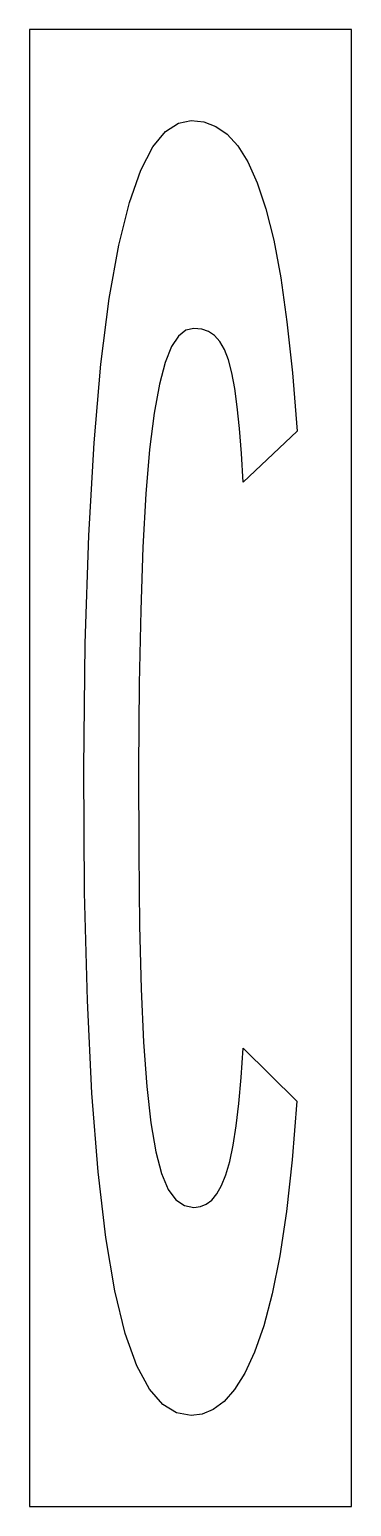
# Model space of a CAD drawing. Extents: x 0 to 24, y 0 to 110.
import ezdxf

# ---------------------------------------------------------------- set-up
doc = ezdxf.new("R2010")
doc.units = 0
doc.layers.add('CUT', color=7, linetype='Continuous')
doc.layers.add('OUTSIDE', color=1, linetype='Continuous')

msp = doc.modelspace()

# ---------------------------------------------------------------- linework, layer by layer
at = {"layer": 'CUT'}
msp.add_lwpolyline([(15.9182, 76.2832), (15.7892, 78.4144), (15.6503, 80.2768), (15.4817, 81.8896), (15.2932, 83.272), (15.075, 84.4432), (14.827, 85.4032), (14.5294, 86.1712), (14.1922, 86.776), (13.7954, 87.2176), (13.349, 87.5152), (12.8332, 87.6784), (12.2579, 87.7264), (11.6528, 87.6016), (11.0973, 87.1696), (10.5815, 86.392), (10.1054, 85.2112), (9.6789, 83.5792), (9.292, 81.4384), (8.9547, 78.7312), (8.677, 75.4192), (8.4588, 71.4448), (8.2901, 66.7504), (8.181, 61.288), (8.1314, 55), (8.1414, 48.712), (8.2108, 43.2496), (8.3298, 38.5552), (8.5084, 34.5808), (8.7464, 31.2688), (9.044, 28.5616), (9.411, 26.4208), (9.8475, 24.7888), (10.3435, 23.608), (10.9089, 22.8304), (11.5437, 22.408), (12.2579, 22.2736), (12.734, 22.3312), (13.1705, 22.504), (13.5871, 22.8112), (13.964, 23.272), (14.3211, 23.896), (14.6386, 24.7024), (14.9262, 25.7008), (15.1841, 26.9104), (15.4123, 28.3408), (15.6107, 30.0112), (15.7793, 31.9408), (15.9182, 34.1296), (19.9157, 30.184), (19.5784, 25.8064), (19.1618, 21.976), (18.6559, 18.664), (18.0905, 15.832), (17.4557, 13.4512), (16.7712, 11.4928), (16.0471, 9.9184), (15.2833, 8.7088), (14.4997, 7.816), (13.6962, 7.2208), (12.8729, 6.8848), (12.0595, 6.7792), (10.9684, 6.9712), (9.9268, 7.6048), (8.9349, 8.7472), (8.0025, 10.4848), (7.1395, 12.8944), (6.3658, 16.0528), (5.6813, 20.0272), (5.106, 24.9136), (4.6497, 30.7696), (4.3125, 37.6912), (4.1042, 45.736), (4.0546, 55), (4.1538, 64.264), (4.4117, 72.3088), (4.8084, 79.2304), (5.3143, 85.0864), (5.9392, 89.9728), (6.6534, 93.9472), (7.447, 97.1056), (8.3001, 99.5152), (9.2027, 101.2528), (10.1352, 102.3952), (11.0973, 103.0288), (12.0595, 103.2208), (12.9919, 103.1248), (13.8847, 102.7888), (14.7278, 102.2032), (15.5313, 101.3296), (16.2753, 100.1392), (16.9696, 98.584), (17.6144, 96.6544), (18.1996, 94.3024), (18.7254, 91.4992), (19.1916, 88.2256), (19.6082, 84.4336), (19.9454, 80.0944)], close=True, dxfattribs=at)
at = {"layer": 'OUTSIDE'}
msp.add_lwpolyline([(0, 0), (24, 0), (24, 110), (0, 110)], close=True, dxfattribs=at)

doc.saveas('drawing.dxf')
